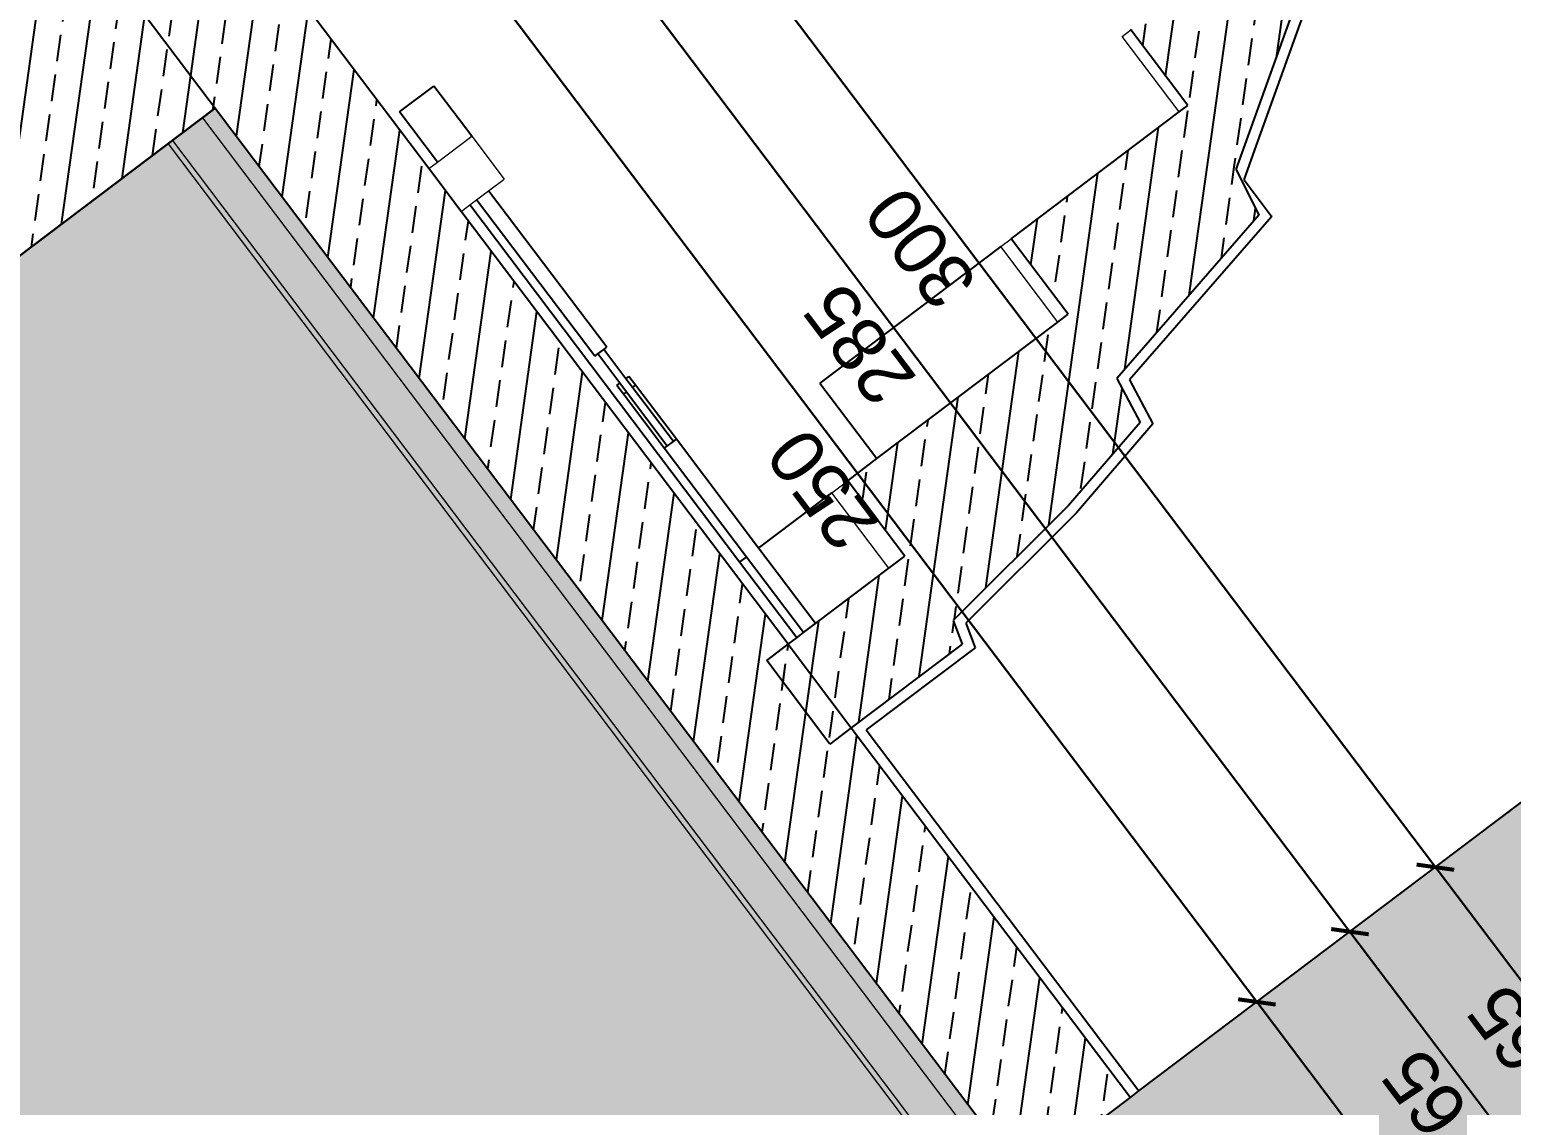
# Model space of a CAD drawing. Header units: millimetres. Extents: x 2232 to 85269, y -3593 to 5869.
# Drawn here: x 3779.3 to 3848.4, y -840.2 to -790.1 of the extents above; entities that cross this region are included whole.
import ezdxf

# ---------------------------------------------------------------- set-up
doc = ezdxf.new("R2010")
doc.units = ezdxf.units.MM
doc.linetypes.add('DOTX2', pattern=[0.5, 0, -0.5])
for name, color, linetype, lineweight in [('iz', 1, 'DOTX2', 20), ('Kiris', 7, 'Continuous', 30), ('sıva dış', 30, 'Continuous', 9), ('sıva iç', 21, 'Continuous', 0), ('yalıtım', 107, 'Continuous', 0), ('ölçü iç', 170, 'Continuous', 9), ('ÖLÇÜ İÇ', 7, 'Continuous', 9)]:
    doc.layers.add(name, color=color, linetype=linetype, lineweight=lineweight)
doc.layers.add('Standart', color=7, linetype='Continuous')
doc.styles.get("Standard").update_dxf_attribs({"font": 'arial.ttf'})
doc.dimstyles.new('zulay iç ölçü', dxfattribs={"dimtxt": 10, "dimasz": 5, "dimexe": 0.18, "dimexo": 0, "dimgap": 2, "dimtad": 3, "dimdec": 0, "dimzin": 0, "dimdsep": 46, "dimtxsty": 'Standard', "dimblk": 'ARCHTICK', "dimcen": 0.09, "dimse1": 1, "dimse2": 1, "dimadec": 0, "dimazin": 0, "dimtfac": 1, "dimtdec": 0, "dimtix": 1, "dimtofl": 0, "dimtmove": 0, "dimatfit": 3, "dimldrblk": 'ARCHTICK', "dimfxl": 1, "dimtolj": 1, "dimtzin": 0, "dimarcsym": 0})
pattern_1 = [(45, (0, 0), (-7.07107, 7.07107), []), (45, (7.071, 0), (-7.07107, 7.07107), [5, -2.5])]

# ---------------------------------------------------------------- blocks, each defined once
blk = doc.blocks.new('IDE991Entity4352')
at = {"layer": 'Standart', "linetype": 'Continuous', "lineweight": -3}
h = blk.add_hatch(dxfattribs=at)
h.set_pattern_fill('ANSI33', color=171, scale=40, style=0)
h.set_pattern_definition(pattern_1)
h.paths.add_polyline_path([(285, -250), (260, -250), (260, 50), (285, 50)])
blk = doc.blocks.new('IDE991Entity4358')
at = {"layer": 'Standart', "linetype": 'Continuous', "lineweight": -3}
h = blk.add_hatch(dxfattribs=at)
h.set_pattern_fill('ANSI33', color=171, scale=40, style=0)
h.set_pattern_definition(pattern_1)
h.paths.add_polyline_path([(405, -123.82), (403.24, -133.12), (363.75, -141.47), (362.28, -150.64), (342.33, -154.96), (312.25, -159.12), (310.9, -163.66), (280, -163.66), (280, -144.12), (312.25, -144.12), (312.25, -126.47), (363.75, -126.47), (363.75, -108.82), (405, -108.82)])
blk = doc.blocks.new('IDE991Entity4359')
at = {"layer": 'Standart', "linetype": 'Continuous', "lineweight": -3}
h = blk.add_hatch(dxfattribs=at)
h.set_pattern_fill('ANSI33', color=171, scale=40, style=0)
h.set_pattern_definition(pattern_1)
h.paths.add_polyline_path([(621, 17.35), (405, -123.82), (405, -91.18), (432, -91.18), (432, -73.53), (459, -73.53), (459, -55.88), (486, -55.88), (486, -38.24), (513, -38.24), (513, -20.59), (540, -20.59), (540, -2.94), (567, -2.94), (567, 14.71), (594, 14.71), (594, 32.35), (621, 32.35)])
blk = doc.blocks.new('IDE991Entity5157')
at = {"layer": 'Standart', "color": 134, "linetype": 'Continuous', "lineweight": -3}
blk.add_lwpolyline([(287, -126.47), (288.59, -126.47)], dxfattribs=at)
blk = doc.blocks.new('IDE991Entity5158')
at = {"layer": 'Standart', "color": 134, "linetype": 'Continuous', "lineweight": -3}
blk.add_lwpolyline([(291.41, -126.47), (308.53, -126.47)], dxfattribs=at)
blk = doc.blocks.new('IDE991Entity5159')
at = {"layer": 'Standart', "color": 134, "linetype": 'Continuous', "lineweight": -3}
blk.add_lwpolyline([(319.08, -108.82), (319.08, -126.47)], dxfattribs=at)
blk = doc.blocks.new('IDE991Entity5160')
at = {"layer": 'Standart', "color": 134, "linetype": 'Continuous', "lineweight": -3}
blk.add_lwpolyline([(361.31, -108.82), (319.08, -108.82)], dxfattribs=at)
blk = doc.blocks.new('IDE991Entity5161')
at = {"layer": 'Standart', "color": 134, "linetype": 'Continuous', "lineweight": -3}
blk.add_lwpolyline([(288.59, -144.12), (288.59, -126.47)], dxfattribs=at)
blk = doc.blocks.new('IDE991Entity5162')
at = {"layer": 'Standart', "color": 134, "linetype": 'Continuous', "lineweight": -3}
blk.add_lwpolyline([(288.59, -101.05), (289.29, -101.05)], dxfattribs=at)
blk = doc.blocks.new('IDE991Entity5163')
at = {"layer": 'Standart', "color": 134, "linetype": 'Continuous', "lineweight": -3}
blk.add_lwpolyline([(289.29, -101.05), (289.29, -88.42)], dxfattribs=at)
blk = doc.blocks.new('IDE991Entity5164')
at = {"layer": 'Standart', "color": 134, "linetype": 'Continuous', "lineweight": -3}
blk.add_lwpolyline([(288.59, -79.52), (288.59, -42.98)], dxfattribs=at)
blk = doc.blocks.new('IDE991Entity5165')
at = {"layer": 'Standart', "color": 134, "linetype": 'Continuous', "lineweight": -3}
blk.add_lwpolyline([(288.59, -79.52), (289.29, -79.52)], dxfattribs=at)
blk = doc.blocks.new('IDE991Entity5166')
at = {"layer": 'Standart', "color": 134, "linetype": 'Continuous', "lineweight": -3}
blk.add_lwpolyline([(291.41, -144.12), (291.41, -126.47)], dxfattribs=at)
blk = doc.blocks.new('IDE991Entity5167')
at = {"layer": 'Standart', "color": 134, "linetype": 'Continuous', "lineweight": -3}
blk.add_lwpolyline([(290.71, -101.05), (290.71, -88.42)], dxfattribs=at)
blk = doc.blocks.new('IDE991Entity5168')
at = {"layer": 'Standart', "color": 134, "linetype": 'Continuous', "lineweight": -3}
blk.add_lwpolyline([(291.41, -79.52), (291.41, -42.98)], dxfattribs=at)
blk = doc.blocks.new('IDE991Entity5169')
at = {"layer": 'Standart', "color": 134, "linetype": 'Continuous', "lineweight": -3}
blk.add_lwpolyline([(288.59, -101.05), (288.59, -88.42)], dxfattribs=at)
blk = doc.blocks.new('IDE991Entity5170')
at = {"layer": 'Standart', "color": 134, "linetype": 'Continuous', "lineweight": -3}
blk.add_lwpolyline([(288.59, -88.42), (289.29, -88.42)], dxfattribs=at)
blk = doc.blocks.new('IDE991Entity5171')
at = {"layer": 'Standart', "color": 134, "linetype": 'Continuous', "lineweight": -3}
blk.add_lwpolyline([(290.71, -88.42), (291.41, -88.42)], dxfattribs=at)
blk = doc.blocks.new('IDE991Entity5172')
at = {"layer": 'Standart', "color": 134, "linetype": 'Continuous', "lineweight": -3}
blk.add_lwpolyline([(291.41, -101.05), (291.41, -88.42)], dxfattribs=at)
blk = doc.blocks.new('IDE991Entity5173')
at = {"layer": 'Standart', "color": 134, "linetype": 'Continuous', "lineweight": -3}
blk.add_lwpolyline([(288.59, -88.42), (288.59, -86.38)], dxfattribs=at)
blk = doc.blocks.new('IDE991Entity5174')
at = {"layer": 'Standart', "color": 134, "linetype": 'Continuous', "lineweight": -3}
blk.add_lwpolyline([(288.59, -86.38), (289.29, -86.38)], dxfattribs=at)
blk = doc.blocks.new('IDE991Entity5175')
at = {"layer": 'Standart', "color": 134, "linetype": 'Continuous', "lineweight": -3}
blk.add_lwpolyline([(290.71, -86.38), (291.41, -86.38)], dxfattribs=at)
blk = doc.blocks.new('IDE991Entity5176')
at = {"layer": 'Standart', "color": 134, "linetype": 'Continuous', "lineweight": -3}
blk.add_lwpolyline([(291.41, -88.42), (291.41, -86.38)], dxfattribs=at)
blk = doc.blocks.new('IDE991Entity5177')
at = {"layer": 'Standart', "color": 134, "linetype": 'Continuous', "lineweight": -3}
blk.add_lwpolyline([(287, -21.24), (295, -21.24)], dxfattribs=at)
blk = doc.blocks.new('IDE991Entity5178')
at = {"layer": 'Standart', "color": 134, "linetype": 'Continuous', "lineweight": -3}
blk.add_lwpolyline([(295, -32.98), (295, -21.24)], dxfattribs=at)
blk = doc.blocks.new('IDE991Entity5513')
at = {"layer": 'Standart', "color": 159, "linetype": 'Continuous', "lineweight": -3}
blk.add_lwpolyline([(260, -250), (260, 50)], dxfattribs=at)
blk = doc.blocks.new('IDE991Entity5514')
at = {"layer": 'Standart', "color": 159, "linetype": 'Continuous', "lineweight": -3}
blk.add_lwpolyline([(285, -144.12), (285, -42.98)], dxfattribs=at)
blk = doc.blocks.new('IDE991Entity5515')
at = {"layer": 'Standart', "color": 159, "linetype": 'Continuous', "lineweight": -3}
blk.add_lwpolyline([(285, -42.98), (285, -32.98)], dxfattribs=at)
blk = doc.blocks.new('IDE991Entity5516')
at = {"layer": 'Standart', "color": 159, "linetype": 'Continuous', "lineweight": -3}
blk.add_lwpolyline([(285, -32.98), (285, 50)], dxfattribs=at)
blk = doc.blocks.new('IDE991Entity5546')
at = {"layer": 'Standart', "color": 159, "linetype": 'Continuous', "lineweight": -3}
blk.add_lwpolyline([(403.24, -133.12), (363.75, -141.47)], dxfattribs=at)
blk = doc.blocks.new('IDE991Entity5547')
at = {"layer": 'Standart', "color": 159, "linetype": 'Continuous', "lineweight": -3}
blk.add_lwpolyline([(405, -123.82), (403.24, -133.12)], dxfattribs=at)
blk = doc.blocks.new('IDE991Entity5548')
at = {"layer": 'Standart', "color": 159, "linetype": 'Continuous', "lineweight": -3}
blk.add_lwpolyline([(362.28, -150.64), (342.33, -154.96)], dxfattribs=at)
blk = doc.blocks.new('IDE991Entity5549')
at = {"layer": 'Standart', "color": 159, "linetype": 'Continuous', "lineweight": -3}
blk.add_lwpolyline([(363.75, -141.47), (362.28, -150.64)], dxfattribs=at)
blk = doc.blocks.new('IDE991Entity5550')
at = {"layer": 'Standart', "color": 159, "linetype": 'Continuous', "lineweight": -3}
blk.add_lwpolyline([(312.25, -159.12), (310.9, -163.66)], dxfattribs=at)
blk = doc.blocks.new('IDE991Entity5551')
at = {"layer": 'Standart', "color": 159, "linetype": 'Continuous', "lineweight": -3}
blk.add_lwpolyline([(342.33, -154.96), (312.25, -159.12)], dxfattribs=at)
blk = doc.blocks.new('IDE991Entity5552')
at = {"layer": 'Standart', "color": 159, "linetype": 'Continuous', "lineweight": -3}
blk.add_lwpolyline([(280, -163.66), (280, -144.12)], dxfattribs=at)
blk = doc.blocks.new('IDE991Entity5553')
at = {"layer": 'Standart', "color": 159, "linetype": 'Continuous', "lineweight": -3}
blk.add_lwpolyline([(285, -163.66), (280, -163.66)], dxfattribs=at)
blk = doc.blocks.new('IDE991Entity5554')
at = {"layer": 'Standart', "color": 159, "linetype": 'Continuous', "lineweight": -3}
blk.add_lwpolyline([(285, -163.66), (285, -250)], dxfattribs=at)
blk = doc.blocks.new('IDE991Entity5555')
at = {"layer": 'Standart', "color": 159, "linetype": 'Continuous', "lineweight": -3}
blk.add_lwpolyline([(310.9, -163.66), (285, -163.66)], dxfattribs=at)
blk = doc.blocks.new('IDE991Entity5556')
at = {"layer": 'Standart', "color": 159, "linetype": 'Continuous', "lineweight": -3}
blk.add_lwpolyline([(312.25, -144.12), (312.25, -126.47)], dxfattribs=at)
blk = doc.blocks.new('IDE991Entity5557')
at = {"layer": 'Standart', "color": 159, "linetype": 'Continuous', "lineweight": -3}
blk.add_lwpolyline([(285, -144.12), (287, -144.12)], dxfattribs=at)
blk = doc.blocks.new('IDE991Entity5558')
at = {"layer": 'Standart', "color": 159, "linetype": 'Continuous', "lineweight": -3}
blk.add_lwpolyline([(308.53, -144.12), (312.25, -144.12)], dxfattribs=at)
blk = doc.blocks.new('IDE991Entity5559')
at = {"layer": 'Standart', "color": 159, "linetype": 'Continuous', "lineweight": -3}
blk.add_lwpolyline([(285, -144.12), (285, -163.66)], dxfattribs=at)
blk = doc.blocks.new('IDE991Entity5560')
at = {"layer": 'Standart', "color": 159, "linetype": 'Continuous', "lineweight": -3}
blk.add_lwpolyline([(280, -144.12), (285, -144.12)], dxfattribs=at)
blk = doc.blocks.new('IDE991Entity5561')
at = {"layer": 'Standart', "color": 159, "linetype": 'Continuous', "lineweight": -3}
blk.add_lwpolyline([(363.75, -126.47), (363.75, -108.82)], dxfattribs=at)
blk = doc.blocks.new('IDE991Entity5562')
at = {"layer": 'Standart', "color": 159, "linetype": 'Continuous', "lineweight": -3}
blk.add_lwpolyline([(312.25, -126.47), (319.08, -126.47)], dxfattribs=at)
blk = doc.blocks.new('IDE991Entity5563')
at = {"layer": 'Standart', "color": 159, "linetype": 'Continuous', "lineweight": -3}
blk.add_lwpolyline([(361.31, -126.47), (363.75, -126.47)], dxfattribs=at)
blk = doc.blocks.new('IDE991Entity5564')
at = {"layer": 'Standart', "color": 159, "linetype": 'Continuous', "lineweight": -3}
blk.add_lwpolyline([(405, -108.82), (405, -91.18)], dxfattribs=at)
blk = doc.blocks.new('IDE991Entity5565')
at = {"layer": 'Standart', "color": 159, "linetype": 'Continuous', "lineweight": -3}
blk.add_lwpolyline([(363.75, -108.82), (403, -108.82)], dxfattribs=at)
blk = doc.blocks.new('IDE991Entity5566')
at = {"layer": 'Standart', "color": 159, "linetype": 'Continuous', "lineweight": -3}
blk.add_lwpolyline([(403, -108.82), (405, -108.82)], dxfattribs=at)
blk = doc.blocks.new('IDE991Entity5567')
at = {"layer": 'Standart', "color": 159, "linetype": 'Continuous', "lineweight": -3}
blk.add_lwpolyline([(405, -123.82), (648, 35)], dxfattribs=at)
blk = doc.blocks.new('IDE991Entity5569')
at = {"layer": 'Standart', "color": 159, "linetype": 'Continuous', "lineweight": -3}
blk.add_lwpolyline([(405, -91.18), (405.2, -91.18)], dxfattribs=at)
blk = doc.blocks.new('IDE991Entity5615')
at = {"layer": 'Standart', "color": 159, "linetype": 'Continuous', "lineweight": -3}
blk.add_lwpolyline([(260, -250), (285, -250)], dxfattribs=at)
blk = doc.blocks.new('IDE991Entity5616')
at = {"layer": 'Standart', "color": 159, "linetype": 'Continuous', "lineweight": -3}
blk.add_lwpolyline([(285, -250), (287, -250)], dxfattribs=at)
blk = doc.blocks.new('IDE991Entity5724')
at = {"layer": 'Standart', "color": 163, "linetype": 'Continuous', "lineweight": 5}
blk.add_lwpolyline([(308.53, -144.12), (308.53, -126.47)], dxfattribs=at)
blk = doc.blocks.new('IDE991Entity5725')
at = {"layer": 'Standart', "color": 163, "linetype": 'Continuous', "lineweight": 5}
blk.add_lwpolyline([(308.53, -126.47), (312.25, -126.47)], dxfattribs=at)
blk = doc.blocks.new('IDE991Entity5726')
at = {"layer": 'Standart', "color": 163, "linetype": 'Continuous', "lineweight": 5}
blk.add_lwpolyline([(361.31, -126.47), (361.31, -108.82)], dxfattribs=at)
blk = doc.blocks.new('IDE991Entity5727')
at = {"layer": 'Standart', "color": 163, "linetype": 'Continuous', "lineweight": 5}
blk.add_lwpolyline([(361.31, -108.82), (363.75, -108.82)], dxfattribs=at)
blk = doc.blocks.new('IDE991Entity5728')
at = {"layer": 'Standart', "color": 163, "linetype": 'Continuous', "lineweight": 5}
blk.add_lwpolyline([(403, -108.82), (403, -91.18)], dxfattribs=at)
blk = doc.blocks.new('IDE991Entity5729')
at = {"layer": 'Standart', "color": 163, "linetype": 'Continuous', "lineweight": 5}
blk.add_lwpolyline([(403, -91.18), (405, -91.18)], dxfattribs=at)
blk = doc.blocks.new('IDE991Entity5744')
at = {"layer": 'Standart', "color": 163, "linetype": 'Continuous', "lineweight": 5}
blk.add_lwpolyline([(285, -42.98), (287, -42.98)], dxfattribs=at)
blk = doc.blocks.new('IDE991Entity5745')
at = {"layer": 'Standart', "color": 163, "linetype": 'Continuous', "lineweight": 5}
blk.add_lwpolyline([(285, -32.98), (287, -32.98)], dxfattribs=at)
blk = doc.blocks.new('IDE991Entity5746')
at = {"layer": 'Standart', "color": 163, "linetype": 'Continuous', "lineweight": 5}
blk.add_lwpolyline([(295, -32.98), (295, -42.98)], dxfattribs=at)
blk = doc.blocks.new('IDE991Entity5896')
at = {"layer": 'Standart', "color": 11, "linetype": 'Continuous', "lineweight": -3}
blk.add_lwpolyline([(287, -144.12), (287, -126.47)], dxfattribs=at)
blk = doc.blocks.new('IDE991Entity5897')
at = {"layer": 'Standart', "color": 11, "linetype": 'Continuous', "lineweight": -3}
blk.add_lwpolyline([(287, -32.98), (287, -21.24)], dxfattribs=at)
blk = doc.blocks.new('IDE991Entity5914')
at = {"layer": 'Standart', "color": 11, "linetype": 'Continuous', "lineweight": -3}
blk.add_lwpolyline([(405, -126.21), (410, -122.94)], dxfattribs=at)
blk = doc.blocks.new('IDE991Entity5915')
at = {"layer": 'Standart', "color": 11, "linetype": 'Continuous', "lineweight": -3}
blk.add_lwpolyline([(405, -126.21), (405, -134.6)], dxfattribs=at)
blk = doc.blocks.new('IDE991Entity5916')
at = {"layer": 'Standart', "color": 11, "linetype": 'Continuous', "lineweight": -3}
blk.add_lwpolyline([(405, -134.6), (404.96, -134.8)], dxfattribs=at)
blk = doc.blocks.new('IDE991Entity5917')
at = {"layer": 'Standart', "color": 11, "linetype": 'Continuous', "lineweight": -3}
blk.add_lwpolyline([(404.96, -134.8), (365.51, -143.14)], dxfattribs=at)
blk = doc.blocks.new('IDE991Entity5918')
at = {"layer": 'Standart', "color": 11, "linetype": 'Continuous', "lineweight": -3}
blk.add_lwpolyline([(365.51, -143.14), (364.04, -152.3)], dxfattribs=at)
blk = doc.blocks.new('IDE991Entity5919')
at = {"layer": 'Standart', "color": 11, "linetype": 'Continuous', "lineweight": -3}
blk.add_lwpolyline([(364.04, -152.3), (342.68, -156.93)], dxfattribs=at)
blk = doc.blocks.new('IDE991Entity5920')
at = {"layer": 'Standart', "color": 11, "linetype": 'Continuous', "lineweight": -3}
blk.add_lwpolyline([(342.68, -156.93), (313.8, -160.92)], dxfattribs=at)
blk = doc.blocks.new('IDE991Entity5921')
at = {"layer": 'Standart', "color": 11, "linetype": 'Continuous', "lineweight": -3}
blk.add_lwpolyline([(313.8, -160.92), (312.4, -165.66)], dxfattribs=at)
blk = doc.blocks.new('IDE991Entity5922')
at = {"layer": 'Standart', "color": 11, "linetype": 'Continuous', "lineweight": -3}
blk.add_lwpolyline([(312.4, -165.66), (287, -165.66)], dxfattribs=at)
blk = doc.blocks.new('IDE991Entity5923')
at = {"layer": 'Standart', "color": 11, "linetype": 'Continuous', "lineweight": -3}
blk.add_lwpolyline([(287, -165.66), (287, -250)], dxfattribs=at)
blk = doc.blocks.new('IDE991Entity6452')
at = {"layer": 'Standart', "color": 134, "linetype": 'Continuous', "lineweight": -3}
blk.add_lwpolyline([(288.59, -126.47), (288.59, -101.05)], dxfattribs=at)
blk = doc.blocks.new('IDE991Entity6453')
at = {"layer": 'Standart', "color": 134, "linetype": 'Continuous', "lineweight": -3}
blk.add_lwpolyline([(289.29, -101.05), (290.71, -101.05)], dxfattribs=at)
blk = doc.blocks.new('IDE991Entity6454')
at = {"layer": 'Standart', "color": 134, "linetype": 'Continuous', "lineweight": -3}
blk.add_lwpolyline([(290.71, -101.05), (291.41, -101.05)], dxfattribs=at)
blk = doc.blocks.new('IDE991Entity6455')
at = {"layer": 'Standart', "color": 134, "linetype": 'Continuous', "lineweight": -3}
blk.add_lwpolyline([(289.29, -88.42), (289.29, -86.38)], dxfattribs=at)
blk = doc.blocks.new('IDE991Entity6456')
at = {"layer": 'Standart', "color": 134, "linetype": 'Continuous', "lineweight": -3}
blk.add_lwpolyline([(289.29, -86.38), (289.29, -79.52)], dxfattribs=at)
blk = doc.blocks.new('IDE991Entity6457')
at = {"layer": 'Standart', "color": 134, "linetype": 'Continuous', "lineweight": -3}
blk.add_lwpolyline([(289.29, -79.52), (290.71, -79.52)], dxfattribs=at)
blk = doc.blocks.new('IDE991Entity6458')
at = {"layer": 'Standart', "color": 134, "linetype": 'Continuous', "lineweight": -3}
blk.add_lwpolyline([(290.71, -79.52), (291.41, -79.52)], dxfattribs=at)
blk = doc.blocks.new('IDE991Entity6459')
at = {"layer": 'Standart', "color": 134, "linetype": 'Continuous', "lineweight": -3}
blk.add_lwpolyline([(291.41, -126.47), (291.41, -101.05)], dxfattribs=at)
blk = doc.blocks.new('IDE991Entity6460')
at = {"layer": 'Standart', "color": 134, "linetype": 'Continuous', "lineweight": -3}
blk.add_lwpolyline([(290.71, -88.42), (290.71, -86.38)], dxfattribs=at)
blk = doc.blocks.new('IDE991Entity6461')
at = {"layer": 'Standart', "color": 134, "linetype": 'Continuous', "lineweight": -3}
blk.add_lwpolyline([(290.71, -86.38), (290.71, -79.52)], dxfattribs=at)
blk = doc.blocks.new('IDE991Entity6685')
at = {"layer": 'Standart', "color": 159, "linetype": 'Continuous', "lineweight": -3}
blk.add_lwpolyline([(287, -144.12), (288.59, -144.12)], dxfattribs=at)
blk = doc.blocks.new('IDE991Entity6686')
at = {"layer": 'Standart', "color": 159, "linetype": 'Continuous', "lineweight": -3}
blk.add_lwpolyline([(288.59, -144.12), (291.41, -144.12)], dxfattribs=at)
blk = doc.blocks.new('IDE991Entity6687')
at = {"layer": 'Standart', "color": 159, "linetype": 'Continuous', "lineweight": -3}
blk.add_lwpolyline([(291.41, -144.12), (308.53, -144.12)], dxfattribs=at)
blk = doc.blocks.new('IDE991Entity6688')
at = {"layer": 'Standart', "color": 159, "linetype": 'Continuous', "lineweight": -3}
blk.add_lwpolyline([(319.08, -126.47), (361.31, -126.47)], dxfattribs=at)
blk = doc.blocks.new('IDE991Entity6714')
at = {"layer": 'Standart', "color": 159, "linetype": 'Continuous', "lineweight": -3}
blk.add_lwpolyline([(287, -250), (410, -250)], dxfattribs=at)
blk = doc.blocks.new('IDE991Entity6737')
at = {"layer": 'Standart', "color": 163, "linetype": 'Continuous', "lineweight": 5}
blk.add_lwpolyline([(287, -42.98), (288.59, -42.98)], dxfattribs=at)
blk = doc.blocks.new('IDE991Entity6738')
at = {"layer": 'Standart', "color": 163, "linetype": 'Continuous', "lineweight": 5}
blk.add_lwpolyline([(288.59, -42.98), (291.41, -42.98)], dxfattribs=at)
blk = doc.blocks.new('IDE991Entity6739')
at = {"layer": 'Standart', "color": 163, "linetype": 'Continuous', "lineweight": 5}
blk.add_lwpolyline([(291.41, -42.98), (295, -42.98)], dxfattribs=at)
blk = doc.blocks.new('IDE991Entity6740')
at = {"layer": 'Standart', "color": 163, "linetype": 'Continuous', "lineweight": 5}
blk.add_lwpolyline([(287, -32.98), (295, -32.98)], dxfattribs=at)
blk = doc.blocks.new('IDE991Entity6759')
at = {"layer": 'Standart', "color": 11, "linetype": 'Continuous', "lineweight": -3}
blk.add_lwpolyline([(287, -126.47), (287, -42.98)], dxfattribs=at)
blk = doc.blocks.new('IDE991Entity6762')
at = {"layer": 'Standart', "color": 11, "linetype": 'Continuous', "lineweight": -3}
blk.add_lwpolyline([(410, -122.94), (648.6, 33)], dxfattribs=at)
blk = doc.blocks.new('TRRTYT')
at = {"layer": 'Standart', "linetype": 'Continuous', "lineweight": -3}
h = blk.add_hatch(dxfattribs=at)
h.set_pattern_fill('ANSI33', color=171, scale=40, style=0)
h.set_pattern_definition([(45, (1034515.634, -397430.949), (-7.07107, 7.07107), []), (45, (1034522.705, -397430.949), (-7.07107, 7.07107), [5, -2.5])])
h.paths.add_polyline_path([(1035855.63, -397745.95), (1035855.63, -397680.95), (1034725.63, -397680.95), (1034725.63, -397745.95)])
at = {"layer": 'Standart'}
for name in ['IDE991Entity4352', 'IDE991Entity5513', 'IDE991Entity5516', 'IDE991Entity5567', 'IDE991Entity6762', 'IDE991Entity4359', 'IDE991Entity5177', 'IDE991Entity5897', 'IDE991Entity5178', 'IDE991Entity5515', 'IDE991Entity5745', 'IDE991Entity6740', 'IDE991Entity5746', 'IDE991Entity5514', 'IDE991Entity5744', 'IDE991Entity6737', 'IDE991Entity6759', 'IDE991Entity5164', 'IDE991Entity6738', 'IDE991Entity5168', 'IDE991Entity6739', 'IDE991Entity5165', 'IDE991Entity6456', 'IDE991Entity6457', 'IDE991Entity6458', 'IDE991Entity6461', 'IDE991Entity5173', 'IDE991Entity5174', 'IDE991Entity5169', 'IDE991Entity5170', 'IDE991Entity6455', 'IDE991Entity5163', 'IDE991Entity5175', 'IDE991Entity6460', 'IDE991Entity5167', 'IDE991Entity5171', 'IDE991Entity5176', 'IDE991Entity5172', 'IDE991Entity5728', 'IDE991Entity5729', 'IDE991Entity5564', 'IDE991Entity5569', 'IDE991Entity5162', 'IDE991Entity6452', 'IDE991Entity6453', 'IDE991Entity6454', 'IDE991Entity6459', 'IDE991Entity4358', 'IDE991Entity5159', 'IDE991Entity5160', 'IDE991Entity5726', 'IDE991Entity5727', 'IDE991Entity5561', 'IDE991Entity5565', 'IDE991Entity5566', 'IDE991Entity5547', 'IDE991Entity5914', 'IDE991Entity5157', 'IDE991Entity5896', 'IDE991Entity5161', 'IDE991Entity5158', 'IDE991Entity5166', 'IDE991Entity5724', 'IDE991Entity5725', 'IDE991Entity5556', 'IDE991Entity5562', 'IDE991Entity6688', 'IDE991Entity5563', 'IDE991Entity5915', 'IDE991Entity5546', 'IDE991Entity5917', 'IDE991Entity5916', 'IDE991Entity5549', 'IDE991Entity5918', 'IDE991Entity5552', 'IDE991Entity5560', 'IDE991Entity5557', 'IDE991Entity5559', 'IDE991Entity6685', 'IDE991Entity6686', 'IDE991Entity6687', 'IDE991Entity5558', 'IDE991Entity5548', 'IDE991Entity5919', 'IDE991Entity5551', 'IDE991Entity5920', 'IDE991Entity5550', 'IDE991Entity5921', 'IDE991Entity5553', 'IDE991Entity5554', 'IDE991Entity5555', 'IDE991Entity5922', 'IDE991Entity5923', 'IDE991Entity5615', 'IDE991Entity5616', 'IDE991Entity6714']:
    blk.add_blockref(name, (1034515.63, -397430.95), dxfattribs=at)
blk = doc.blocks.new('_ArchTick')
at = {"color": 0, "linetype": 'ByBlock', "const_width": 0.15}
blk.add_lwpolyline([(-0.5, -0.5), (0.5, 0.5)], dxfattribs=at)
blk = doc.blocks.new('*D2453')
at = {"layer": 'Defpoints', "color": 0, "transparency": 16777216}
for p in [(661246.19, -128078.54), (661246.19, -128143.54), (661246.19, -128143.54)]:
    blk.add_point(p, dxfattribs=at)
at = {"layer": 'ÖLÇÜ İÇ', "color": 0, "lineweight": -2, "transparency": 16777216}
blk.add_line((661246.19, -128078.54), (661246.19, -128143.54), dxfattribs=at)
at = {"layer": 'ÖLÇÜ İÇ', "color": 0, "lineweight": -2, "transparency": 16777216, "xscale": 5, "yscale": 5, "zscale": 5}
for p, rotation in [((661246.19, -128078.54), 90), ((661246.19, -128143.54), 270)]:
    blk.add_blockref('_ArchTick', p, dxfattribs=dict(at, rotation=rotation))
at = {"layer": 'ÖLÇÜ İÇ', "color": 0, "transparency": 16777216, "insert": (661239.19, -128111.04), "char_height": 10, "attachment_point": 5, "rotation": 90}
blk.add_mtext('\\A1;65', dxfattribs=at)
blk = doc.blocks.new('*D2477')
at = {"layer": 'Defpoints', "color": 0, "transparency": 16777216}
for p in [(661204.5, -128078.54), (661204.5, -128143.54), (661204.5, -128143.54)]:
    blk.add_point(p, dxfattribs=at)
at = {"layer": 'ÖLÇÜ İÇ', "color": 0, "lineweight": -2, "transparency": 16777216}
blk.add_line((661204.5, -128078.54), (661204.5, -128143.54), dxfattribs=at)
at = {"layer": 'ÖLÇÜ İÇ', "color": 0, "lineweight": -2, "transparency": 16777216, "xscale": 5, "yscale": 5, "zscale": 5}
for p, rotation in [((661204.5, -128078.54), 90), ((661204.5, -128143.54), 270)]:
    blk.add_blockref('_ArchTick', p, dxfattribs=dict(at, rotation=rotation))
at = {"layer": 'ÖLÇÜ İÇ', "color": 0, "transparency": 16777216, "insert": (661197.5, -128111.04), "char_height": 10, "attachment_point": 5, "rotation": 90}
blk.add_mtext('\\A1;65', dxfattribs=at)
blk = doc.blocks.new('*D2471')
at = {"layer": 'Defpoints', "color": 0, "transparency": 16777216}
for p in [(661197.5, -127793.54), (661177.16, -127828.54), (661204.5, -127828.54)]:
    blk.add_point(p, dxfattribs=at)
at = {"layer": 'ÖLÇÜ İÇ', "color": 0, "lineweight": -2, "transparency": 16777216}
blk.add_line((661204.5, -127793.54), (661204.5, -127828.54), dxfattribs=at)
at = {"layer": 'ÖLÇÜ İÇ', "color": 0, "lineweight": -2, "transparency": 16777216, "xscale": 5, "yscale": 5, "zscale": 5}
for p, rotation in [((661204.5, -127793.54), 90), ((661204.5, -127828.54), 270)]:
    blk.add_blockref('_ArchTick', p, dxfattribs=dict(at, rotation=rotation))
at = {"layer": 'ÖLÇÜ İÇ', "color": 0, "transparency": 16777216, "insert": (661197.5, -127811.04), "char_height": 10, "attachment_point": 5, "rotation": 90}
blk.add_mtext('\\A1;35', dxfattribs=at)
blk = doc.blocks.new('*D2472')
at = {"layer": 'Defpoints', "color": 0, "transparency": 16777216}
for p in [(661177.16, -127828.54), (661187, -128078.54), (661204.5, -128078.54)]:
    blk.add_point(p, dxfattribs=at)
at = {"layer": 'ÖLÇÜ İÇ', "color": 0, "lineweight": -2, "transparency": 16777216}
blk.add_line((661204.5, -127828.54), (661204.5, -128078.54), dxfattribs=at)
at = {"layer": 'ÖLÇÜ İÇ', "color": 0, "lineweight": -2, "transparency": 16777216, "xscale": 5, "yscale": 5, "zscale": 5}
for p, rotation in [((661204.5, -127828.54), 90), ((661204.5, -128078.54), 270)]:
    blk.add_blockref('_ArchTick', p, dxfattribs=dict(at, rotation=rotation))
at = {"layer": 'ÖLÇÜ İÇ', "color": 0, "transparency": 16777216, "insert": (661197.5, -127953.54), "char_height": 10, "attachment_point": 5, "rotation": 90}
blk.add_mtext('\\A1;250', dxfattribs=at)
blk = doc.blocks.new('*D2473')
at = {"layer": 'Defpoints', "color": 0, "transparency": 16777216}
for p in [(661246.19, -127778.54), (661246.19, -128078.54), (661246.19, -128078.54)]:
    blk.add_point(p, dxfattribs=at)
at = {"layer": 'ÖLÇÜ İÇ', "color": 0, "lineweight": -2, "transparency": 16777216}
blk.add_line((661246.19, -127778.54), (661246.19, -128078.54), dxfattribs=at)
at = {"layer": 'ÖLÇÜ İÇ', "color": 0, "lineweight": -2, "transparency": 16777216, "xscale": 5, "yscale": 5, "zscale": 5}
for p, rotation in [((661246.19, -127778.54), 90), ((661246.19, -128078.54), 270)]:
    blk.add_blockref('_ArchTick', p, dxfattribs=dict(at, rotation=rotation))
at = {"layer": 'ÖLÇÜ İÇ', "color": 0, "transparency": 16777216, "insert": (661239.19, -127928.54), "char_height": 10, "attachment_point": 5, "rotation": 90}
blk.add_mtext('\\A1;300', dxfattribs=at)
blk = doc.blocks.new('*D2475')
at = {"layer": 'Defpoints', "color": 0, "transparency": 16777216}
for p in [(661178.88, -127793.54), (661226.24, -128078.54), (661226.24, -128078.54)]:
    blk.add_point(p, dxfattribs=at)
at = {"layer": 'ÖLÇÜ İÇ', "color": 0, "lineweight": -2, "transparency": 16777216}
blk.add_line((661226.24, -127793.54), (661226.24, -128078.54), dxfattribs=at)
at = {"layer": 'ÖLÇÜ İÇ', "color": 0, "lineweight": -2, "transparency": 16777216, "xscale": 5, "yscale": 5, "zscale": 5}
for p, rotation in [((661226.24, -127793.54), 90), ((661226.24, -128078.54), 270)]:
    blk.add_blockref('_ArchTick', p, dxfattribs=dict(at, rotation=rotation))
at = {"layer": 'ÖLÇÜ İÇ', "color": 0, "transparency": 16777216, "insert": (661219.24, -127936.04), "char_height": 10, "attachment_point": 5, "rotation": 90}
blk.add_mtext('\\A1;285', dxfattribs=at)
blk = doc.blocks.new('*D2476')
at = {"layer": 'Defpoints', "color": 0, "transparency": 16777216}
for p in [(661226.24, -128078.54), (661226.24, -128143.54), (661226.24, -128143.54)]:
    blk.add_point(p, dxfattribs=at)
at = {"layer": 'ÖLÇÜ İÇ', "color": 0, "lineweight": -2, "transparency": 16777216}
blk.add_line((661226.24, -128078.54), (661226.24, -128143.54), dxfattribs=at)
at = {"layer": 'ÖLÇÜ İÇ', "color": 0, "lineweight": -2, "transparency": 16777216, "xscale": 5, "yscale": 5, "zscale": 5}
for p, rotation in [((661226.24, -128078.54), 90), ((661226.24, -128143.54), 270)]:
    blk.add_blockref('_ArchTick', p, dxfattribs=dict(at, rotation=rotation))
at = {"layer": 'ÖLÇÜ İÇ', "color": 0, "transparency": 16777216, "insert": (661219.24, -128111.04), "char_height": 10, "attachment_point": 5, "rotation": 90}
blk.add_mtext('\\A1;65', dxfattribs=at)
blk = doc.blocks.new('DFGFDGHN')
at = {"layer": 'ÖLÇÜ İÇ'}
for base, p1, p2, picture, middle in [((661246.19, -128078.54), (661246.19, -127778.54), (661246.19, -128078.54), '*D2473', (661239.19, -127928.54)), ((661204.5, -127828.54), (661197.5, -127793.54), (661177.16, -127828.54), '*D2471', (661197.5, -127811.04)), ((661204.5, -128078.54), (661177.16, -127828.54), (661187, -128078.54), '*D2472', (661197.5, -127953.54)), ((661204.5, -128143.54), (661204.5, -128078.54), (661204.5, -128143.54), '*D2477', (661197.5, -128111.04)), ((661226.24, -128143.54), (661226.24, -128078.54), (661226.24, -128143.54), '*D2476', (661219.24, -128111.04)), ((661246.19, -128143.54), (661246.19, -128078.54), (661246.19, -128143.54), '*D2453', (661239.19, -128111.04))]:
    dim = blk.add_linear_dim(base=base, p1=p1, p2=p2, angle=90, dimstyle='zulay iç ölçü', dxfattribs=at)
    dim.commit()
    dim.dimension.update_dxf_attribs({"geometry": picture, "text_midpoint": middle})
dim = blk.add_linear_dim(base=(661226.24, -128078.54), p1=(661178.88, -127793.54), p2=(661226.24, -128078.54), angle=90, dimstyle='zulay iç ölçü', override={"dimtmove": 1}, dxfattribs=at)
dim.commit()
dim.dimension.update_dxf_attribs({"geometry": '*D2475', "text_midpoint": (661219.24, -127936.04)})
blk = doc.blocks.new('GHGFHGF')
at = {"linetype": 'ByBlock', "ltscale": 50}
h = blk.add_hatch(dxfattribs=at)
h.set_pattern_fill('AR-CONC', color=252, scale=10, style=0)
h.set_pattern_definition([(50, (0, 0), (71.7260183, -6.2752135), [7.5, -82.5]), (355, (0, 0), (-13.8751334, 75.2192134), [6, -66]), (100.4514445, (5.98, -0.52), (57.8508847, 68.943999), [6.3740192, -70.1142112]), (46.1842, (0, 20), (106.724133, -16.551928), [11.25, -123.75]), (96.6356355, (8.89, 18.62), (93.4661946, 97.41186), [9.561034, -105.171376]), (351.184164, (0, 20), (93.4661945, 97.41186), [9, -99]), (21, (10, 15), (59.6907052, -40.261889), [7.5, -82.5]), (326, (10, 15), (24.331533, 72.5150045), [6, -66]), (71.451445, (14.974, 11.645), (84.0222377, 32.2531153), [6.374019, -70.1142112]), (37.5, (0, 0), (1.21598553, 33.2893854), [0, -65.2, 0, -67, 0, -66.25]), (7.5, (0, 0), (26.3069537, 39.4411712), [0, -38.2, 0, -63.7, 0, -25.25]), (327.5, (-22.3, 0), (53.3822436, -2.25548717), [0, -25, 0, -78, 0, -103.5]), (317.5, (-32.3, 0), (58.318617, 10.0104982), [0, -32.5, 0, -51.8, 0, -73.5])])
h.paths.add_polyline_path([(1293639.78, -410439.54), (1293283.41, -410439.54), (1293556.41, -410913.65), (1295564.41, -410913.65), (1295813.38, -410409.54), (1295805.64, -410409.54), (1295449.78, -410409.54), (1295449.78, -410689.54), (1295451.78, -410689.54), (1295499.78, -410689.54), (1295539.78, -410689.54), (1295524.78, -410749.54), (1295499.78, -410749.54), (1295499.78, -410754.54), (1294949.78, -410754.54), (1294949.78, -410869.54), (1294949.78, -410899.54), (1294719.78, -410899.54), (1294694.78, -410899.54), (1294694.78, -410754.54), (1293589.78, -410754.54), (1293589.78, -410749.54), (1293564.78, -410749.54), (1293549.78, -410689.54), (1293589.78, -410689.54), (1293637.78, -410689.54), (1293639.78, -410689.54)])
h.paths.add_polyline_path([(1293241.26, -410445.55), (1293458.3, -410445.55), (1293458.3, -410423.41), (1293241.26, -410423.41)], flags=9)
h.paths.add_polyline_path([(1293241.52, -410691.66), (1293475.04, -410691.66), (1293475.04, -410671.09), (1293241.52, -410671.09)], flags=9)
h.paths.add_polyline_path([(1293242.04, -410750.94), (1293495.49, -410750.94), (1293495.49, -410733.47), (1293242.04, -410733.47)], flags=9)
h.paths.add_polyline_path([(1293242.04, -410393.31), (1293458.81, -410393.31), (1293458.81, -410375.84), (1293242.04, -410375.84)], flags=9)
h.paths.add_polyline_path([(1293212.02, -410583.59), (1293506.96, -410583.59), (1293506.96, -410537.02), (1293212.02, -410537.02)], flags=9)
at = {"layer": 'Standart', "linetype": 'Continuous', "lineweight": -3}
h = blk.add_hatch(dxfattribs=at)
h.set_pattern_fill('ANSI33', color=171, scale=40, style=0)
h.set_pattern_definition([(45, (0, 0), (-7.07106781, 7.07106781), []), (45, (7.071, 0), (-7.07106781, 7.07106781), [5, -2.5])])
h.paths.add_polyline_path([(1293639.78, -410389.54), (1293509.78, -410389.54), (1293509.78, -410409.54), (1293509.78, -410439.54), (1293639.78, -410439.54)])
at = {"layer": 'iz', "ltscale": 50}
blk.add_lwpolyline([(1293549.78, -410689.54), (1295539.78, -410689.54)], dxfattribs=at)
at = {"layer": 'Kiris'}
blk.add_lwpolyline([(1293639.78, -410439.54), (1293283.41, -410439.54)], dxfattribs=at)
at = {"layer": 'sıva dış'}
blk.add_lwpolyline([(1293636.78, -410439.54), (1293636.78, -410689.54)], dxfattribs=at)
at = {"layer": 'yalıtım'}
for points in [[(1293628.78, -410439.54), (1293628.78, -410689.54)], [(1293629.78, -410439.54), (1293629.78, -410689.54)]]:
    blk.add_lwpolyline(points, dxfattribs=at)
at = {"layer": 'sıva iç'}
blk.add_blockref('TRRTYT', (258864.14, -13008.59), dxfattribs=at)
at = {"layer": 'ölçü iç', "lineweight": 30}
blk.add_blockref('DFGFDGHN', (632489.82, -282611), dxfattribs=at)
blk = doc.blocks.new('RRRR')
at = {"layer": 'sıva iç', "rotation": 37.05267661197627}
blk.add_blockref('GHGFHGF', (-156760.25, -889310.84), dxfattribs=at)

msp = doc.modelspace()

# ---------------------------------------------------------------- block references
at = {"layer": 'ÖLÇÜ İÇ', "xscale": 0.25, "yscale": 0.25, "zscale": 0.25}
msp.add_blockref('RRRR', (-276957.058, 108554.699), dxfattribs=at)

doc.saveas('drawing.dxf')
